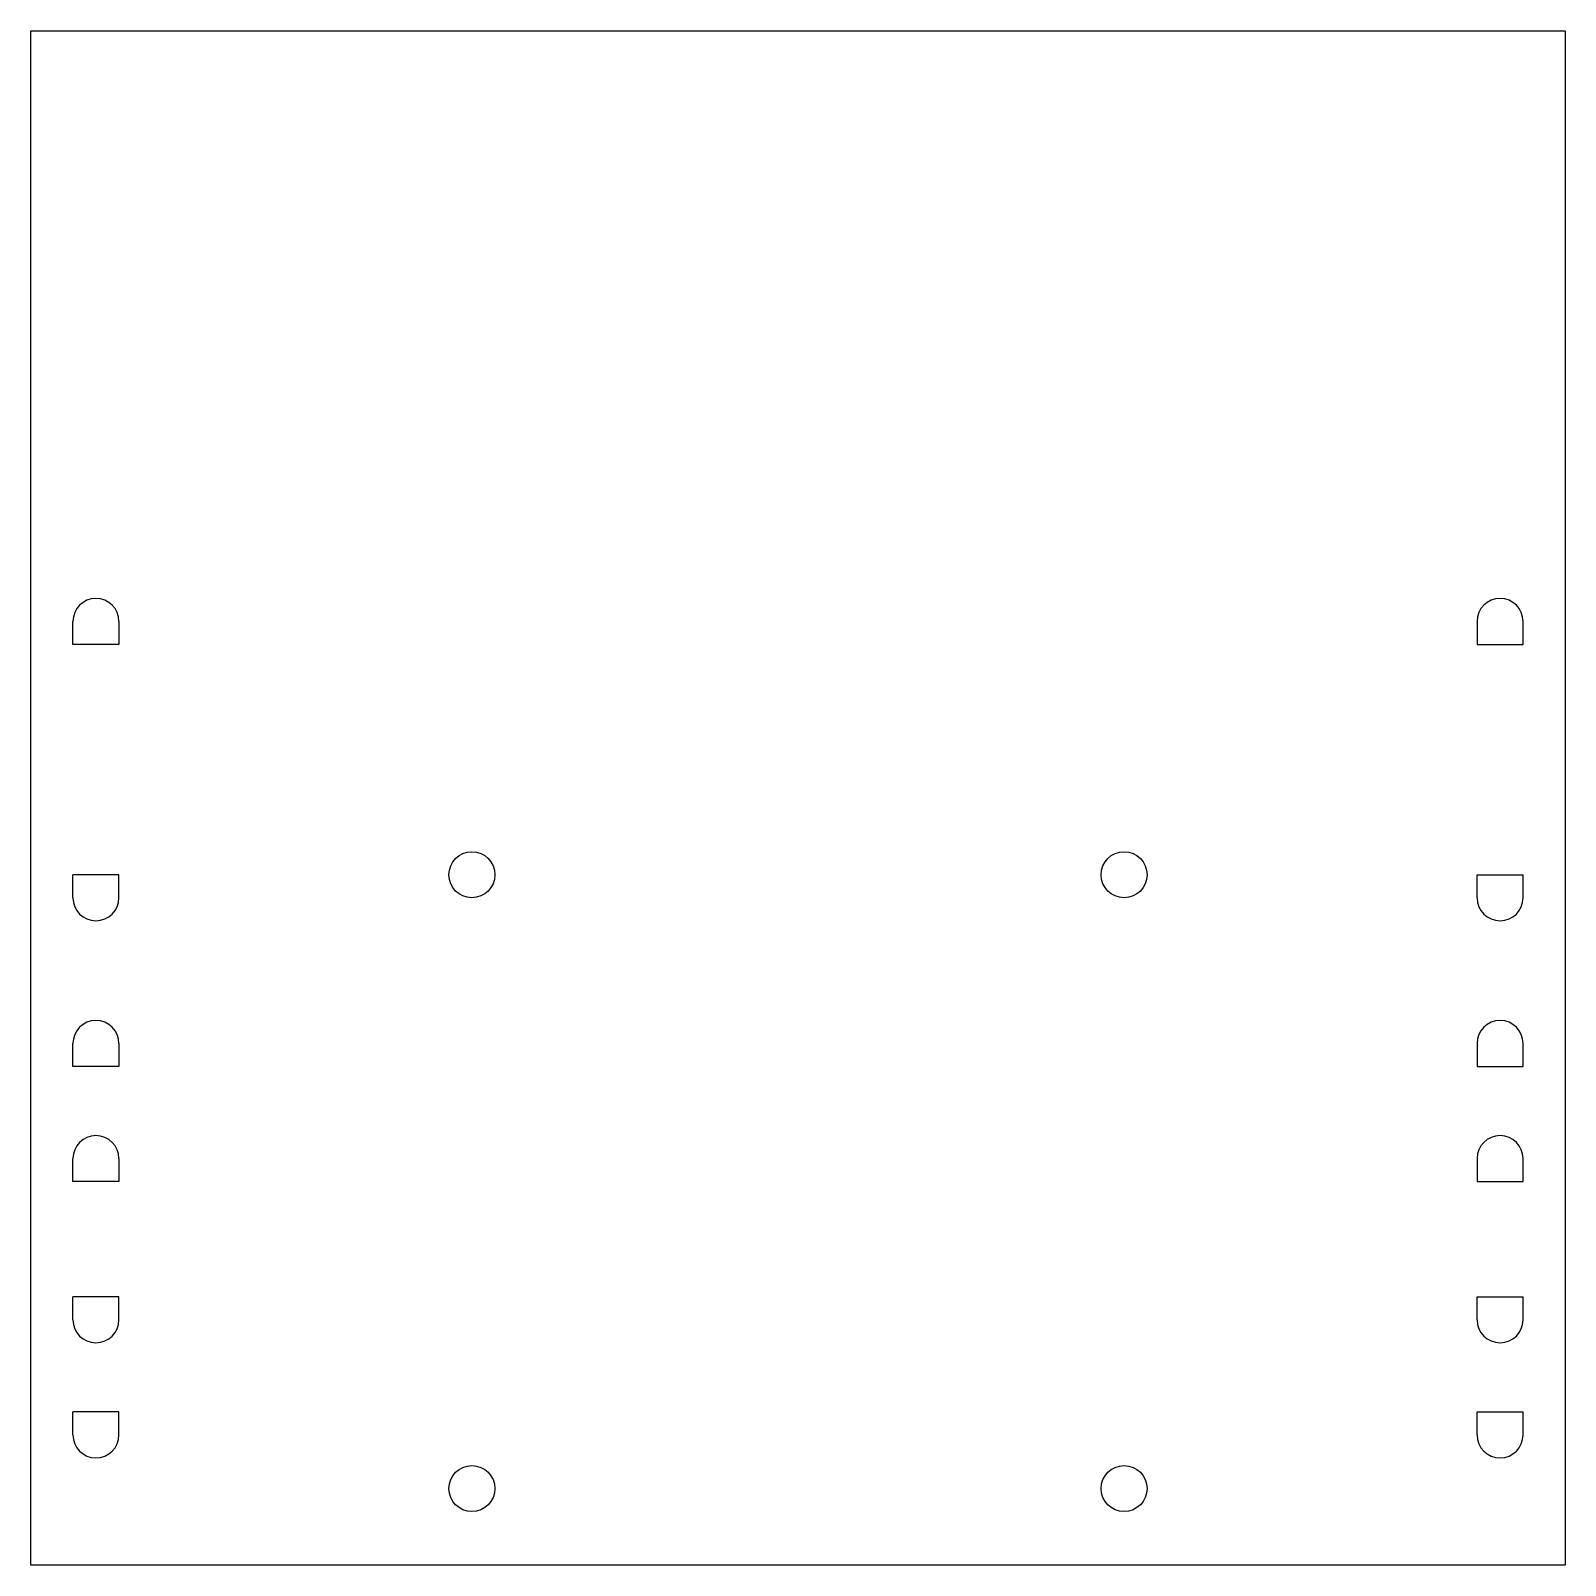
# Model space of a CAD drawing. Header units: millimetres. Extents: x 0 to 100, y 0 to 100.
import ezdxf

# ---------------------------------------------------------------- set-up
doc = ezdxf.new("R2010")
doc.units = ezdxf.units.MM
doc.layers.add('corte', color=1, linetype='Continuous')

msp = doc.modelspace()

# ---------------------------------------------------------------- linework, layer by layer
at = {"color": 1}
msp.add_lwpolyline([(0, 100), (100, 100), (100, 0), (0, 0), (0, 100)], dxfattribs=at)
for centre in [(28.75, 45), (71.25, 45), (28.75, 5), (71.25, 5)]:
    msp.add_circle(centre, 1.5, dxfattribs=at)
at = {"layer": 'corte'}
for p, q in [((2.75, 60), (2.75, 61.5)), ((5.75, 61.5), (5.75, 60)), ((94.25, 61.5), (94.25, 60)), ((97.25, 60), (97.25, 61.5)), ((5.75, 60), (2.75, 60)), ((94.25, 60), (97.25, 60)), ((5.75, 45), (2.75, 45)), ((2.75, 43.5), (2.75, 45)), ((5.75, 43.5), (5.75, 45)), ((94.25, 43.5), (94.25, 45)), ((94.25, 45), (97.25, 45)), ((97.25, 43.5), (97.25, 45)), ((2.75, 32.5), (2.75, 34)), ((5.75, 34), (5.75, 32.5)), ((94.25, 34), (94.25, 32.5)), ((97.25, 32.5), (97.25, 34)), ((5.75, 32.5), (2.75, 32.5)), ((94.25, 32.5), (97.25, 32.5)), ((2.75, 25), (2.75, 26.5)), ((5.75, 26.5), (5.75, 25)), ((94.25, 26.5), (94.25, 25)), ((97.25, 25), (97.25, 26.5)), ((5.75, 25), (2.75, 25)), ((94.25, 25), (97.25, 25)), ((5.75, 17.5), (2.75, 17.5)), ((2.75, 16), (2.75, 17.5)), ((5.75, 16), (5.75, 17.5)), ((94.25, 16), (94.25, 17.5)), ((94.25, 17.5), (97.25, 17.5)), ((97.25, 16), (97.25, 17.5)), ((5.75, 10), (2.75, 10)), ((2.75, 8.5), (2.75, 10)), ((5.75, 8.5), (5.75, 10)), ((94.25, 8.5), (94.25, 10)), ((94.25, 10), (97.25, 10)), ((97.25, 8.5), (97.25, 10))]:
    msp.add_line(p, q, dxfattribs=at)
for centre, start, end in [((4.25, 61.5), 0, 180), ((95.75, 61.5), 0, 180), ((4.25, 43.5), 180, 0), ((95.75, 43.5), 180, 0), ((4.25, 34), 0, 180), ((95.75, 34), 0, 180), ((4.25, 26.5), 0, 180), ((95.75, 26.5), 0, 180), ((4.25, 16), 180, 0), ((95.75, 16), 180, 0), ((4.25, 8.5), 180, 0), ((95.75, 8.5), 180, 0)]:
    msp.add_arc(centre, 1.5, start, end, dxfattribs=at)

doc.saveas('drawing.dxf')
